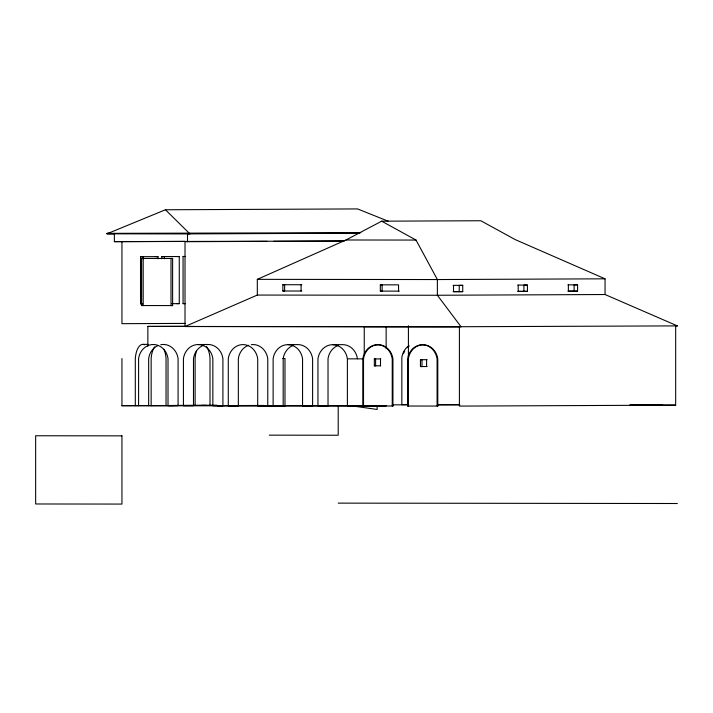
<?xml version="1.0" encoding="UTF-8"?>
<svg xmlns="http://www.w3.org/2000/svg" width="713" height="713" viewBox="0 0 713 713"><rect width="100%" height="100%" fill="white"/><g stroke="black" fill="none" stroke-linecap="round" stroke-linejoin="round"><path stroke-width="1.07" d="M654.552 404.895L655.14 404.895M655.612 404.886L656.201 404.886M267.081 241.351L185.015 241.707L185.015 326.518L257.313 295.057L257.313 279.353L345.965 239.987L381.687 221.182L480.82 220.745L515.303 239.639L605.052 278.819L605.052 294.522L677.35 325.886L452.006 326.759L147.858 326.42L147.858 346.242M165.443 209.765L106.968 233.819L189.925 233.917L165.443 209.765L357.587 208.927L388.469 221.315M109.187 233.338L106.968 233.356L360.787 232.696M106.968 233.819L114.731 233.793M187.501 233.9L359.673 233.178M114.356 233.347L114.356 241.645L185.166 241.359M273.739 241.324L343.604 241.021M114.356 241.645L344.352 241.039M142.243 303.8L140.523 303.8L140.523 256.68L158.001 256.618L158.001 258.81M161.789 258.783L161.789 256.591L179.275 256.528L179.275 303.64L171.824 303.676M184.792 303.613L183.063 303.613L183.063 256.493L185.193 256.484M141.584 258.436L143.188 258.427L143.188 305.547L141.584 305.547L141.584 258.436L172.617 258.462L172.617 305.574L171.013 305.583L171.013 258.471L172.617 258.462M605.052 278.819L437.372 279.549L257.313 279.353M282.856 284.719L284.63 284.71L284.63 290.993L282.856 291.002L282.856 284.719L301.777 284.737M380.332 284.835L382.106 284.826L382.106 291.109L380.332 291.109L380.332 284.835L398.558 284.852L398.558 291.136M453.085 285.378L462.737 285.352L462.737 291.635L453.521 291.67L453.521 285.387M517.772 285.093L527.424 285.066L527.424 291.35L518.208 291.394L518.208 285.111M567.94 284.87L577.592 284.852L577.592 291.136L568.368 291.171L568.368 284.888M453.085 291.653L462.737 291.635M517.772 291.376L527.424 291.35M567.94 291.154L577.592 291.136M605.052 294.522L437.372 295.253L257.313 295.057M140.523 303.8L142.645 303.791M183.063 303.613L185.193 303.604M185.166 323.399L121.95 323.675L121.95 241.636M147.858 326.42L184.507 326.26M195.077 326.474L185.015 326.518L461.088 326.83L437.372 295.253L437.372 279.549L416.036 240.067L381.687 221.182M459.725 326.545L364.245 326.661L364.245 354.183M203.873 345.217A16.684 14.893 89.7 0 0 193.49 358.612L193.49 405.733L183.428 405.777L183.428 358.657A16.684 14.893 89.7 0 1 198.143 344.539L208.205 344.495M287.838 344.646L297.891 344.602A16.684 14.893 89.7 0 1 312.606 358.746L312.606 405.866L302.553 405.911L302.553 358.791A16.684 14.893 89.7 0 0 287.838 344.646A16.684 14.893 89.7 0 0 273.124 358.764L273.124 405.875L283.177 405.831L283.177 358.719A16.684 14.893 89.7 0 1 293.569 345.315M338.408 345.368A16.684 14.893 89.7 0 0 328.025 358.764L328.025 405.884L317.962 405.929L317.962 358.808A16.684 14.893 89.7 0 1 332.677 344.691L342.739 344.646A16.684 14.893 89.7 0 1 357.454 358.799M374.334 358.915L375.599 358.906L375.599 365.822L374.334 365.822L374.334 358.915L380.733 358.915M420.465 359.682L421.989 359.673L421.989 366.535L420.465 366.544L420.465 359.682L427.096 359.682M121.95 358.594L121.95 405.706L206.565 405.341M172.172 405.492L217.091 405.376L201.244 405.358M409.012 345.662A16.684 14.893 89.7 0 0 401.838 357.489L401.838 404.61L402.551 404.601M263.846 405.439L217.064 405.644L386.143 405.831L364.245 405.92M437.827 404.699L459.386 404.672M357.454 405.92L347.391 405.964L347.391 358.844A16.684 14.893 89.7 0 0 332.677 344.691M362.81 358.862L362.81 405.973L363.514 405.973L363.514 358.862A16.684 14.893 89.7 0 1 378.229 344.736A16.684 14.893 89.7 0 1 392.943 358.889L392.943 406.009L392.239 406.009L392.239 358.897A16.684 14.893 89.7 0 0 377.525 344.744A16.684 14.893 89.7 0 0 362.81 358.862L347.391 358.844M407.649 406.027L408.362 406.027L408.362 358.906A16.684 14.893 89.7 0 1 423.076 344.789A16.684 14.893 89.7 0 1 437.791 358.942L437.791 406.054L437.087 406.062L437.087 358.942A16.684 14.893 89.7 0 0 422.372 344.789A16.684 14.893 89.7 0 0 407.649 358.915L407.649 406.027L437.791 406.054M661.557 404.984L662.618 404.984L630.105 404.859M677.35 325.886L675.666 325.886L675.666 405.144L459.404 406.089L459.404 326.821M345.965 239.987L416.036 240.067M176.681 256.528L179.275 256.528M183.063 256.493L184.792 256.502M155.407 256.618L158.001 256.618M161.789 256.591L164.382 256.591L164.382 258.783M140.523 256.68L143.108 256.689L143.108 258.872M577.592 284.852L574.09 284.844L574.09 291.127M527.424 285.066L523.921 285.066L523.921 291.35M462.737 285.352L459.234 285.352L459.234 291.626M282.856 291.002L301.777 291.02M380.332 291.109L399.253 291.127M176.681 303.64L179.275 303.64M141.584 305.547L172.617 305.574M142.743 344.37L148.028 344.37M282.811 358.505L284.986 358.514L284.986 406.214L263.24 406.187L263.24 405.688M374.334 365.822L380.733 365.822M420.465 366.544L427.096 366.544M401.838 404.61L408.38 404.619M393.015 404.824L408.594 404.841M437.524 404.877L459.867 404.841M630.042 405.091L675.666 405.144M150.193 405.581L173.134 405.572M121.95 405.706L392.943 406.009M269.3 435.153L338.212 435.233L338.212 405.857M338.212 503.128L677.35 503.512M377.124 405.822L377.168 409.458L354.86 406.294L354.86 405.795M426.588 359.682L426.588 366.544M408.415 325.761L408.415 356.928M386.143 326.572L386.143 348.586M380.501 358.924L380.501 365.831M301.073 284.745L301.073 291.029M210.005 405.412L210.005 358.291A16.684 7.531 -89.9 0 0 206.503 346.643M195.112 405.474L195.112 358.363A16.684 7.531 -89.9 0 1 196.449 351.126M187.501 233.427L187.501 241.725M166.04 405.599L166.04 358.487A16.684 7.531 -89.9 0 0 163.937 349.272M151.147 405.67L151.147 358.55A16.684 7.531 -89.9 0 1 154.65 346.875M148.652 405.679L148.652 358.568A16.684 14.893 89.7 0 1 158.197 345.475M138.589 405.724L138.589 358.612A16.684 14.893 89.7 0 1 153.304 344.495A16.684 14.893 89.7 0 1 168.018 358.639L168.018 405.759L178.081 405.715L178.081 358.603A16.684 14.893 89.7 0 0 160.737 344.709M135.301 405.652L135.301 358.532A16.684 7.531 -89.9 0 1 144.507 344.825M248.721 345.261A16.684 14.893 89.7 0 0 238.338 358.666L238.338 405.786L228.276 405.831L228.276 358.71A16.684 14.893 89.7 0 1 242.99 344.593A16.684 14.893 89.7 0 1 257.705 358.746L257.705 405.857L267.767 405.813L267.767 358.701A16.684 14.893 89.7 0 0 251.297 344.664M206.449 344.611A16.684 14.893 89.7 0 1 222.919 358.648L222.919 405.768L212.857 405.813L212.857 358.692A16.684 14.893 89.7 0 0 198.143 344.539M403.496 353.701A16.684 14.893 89.7 0 1 404.708 351.081M407.578 347.374A16.684 14.893 89.7 0 1 408.977 346.188M121.95 435.857L35.65 435.759L35.65 503.975L121.95 504.073L121.95 435.857"/></g></svg>
